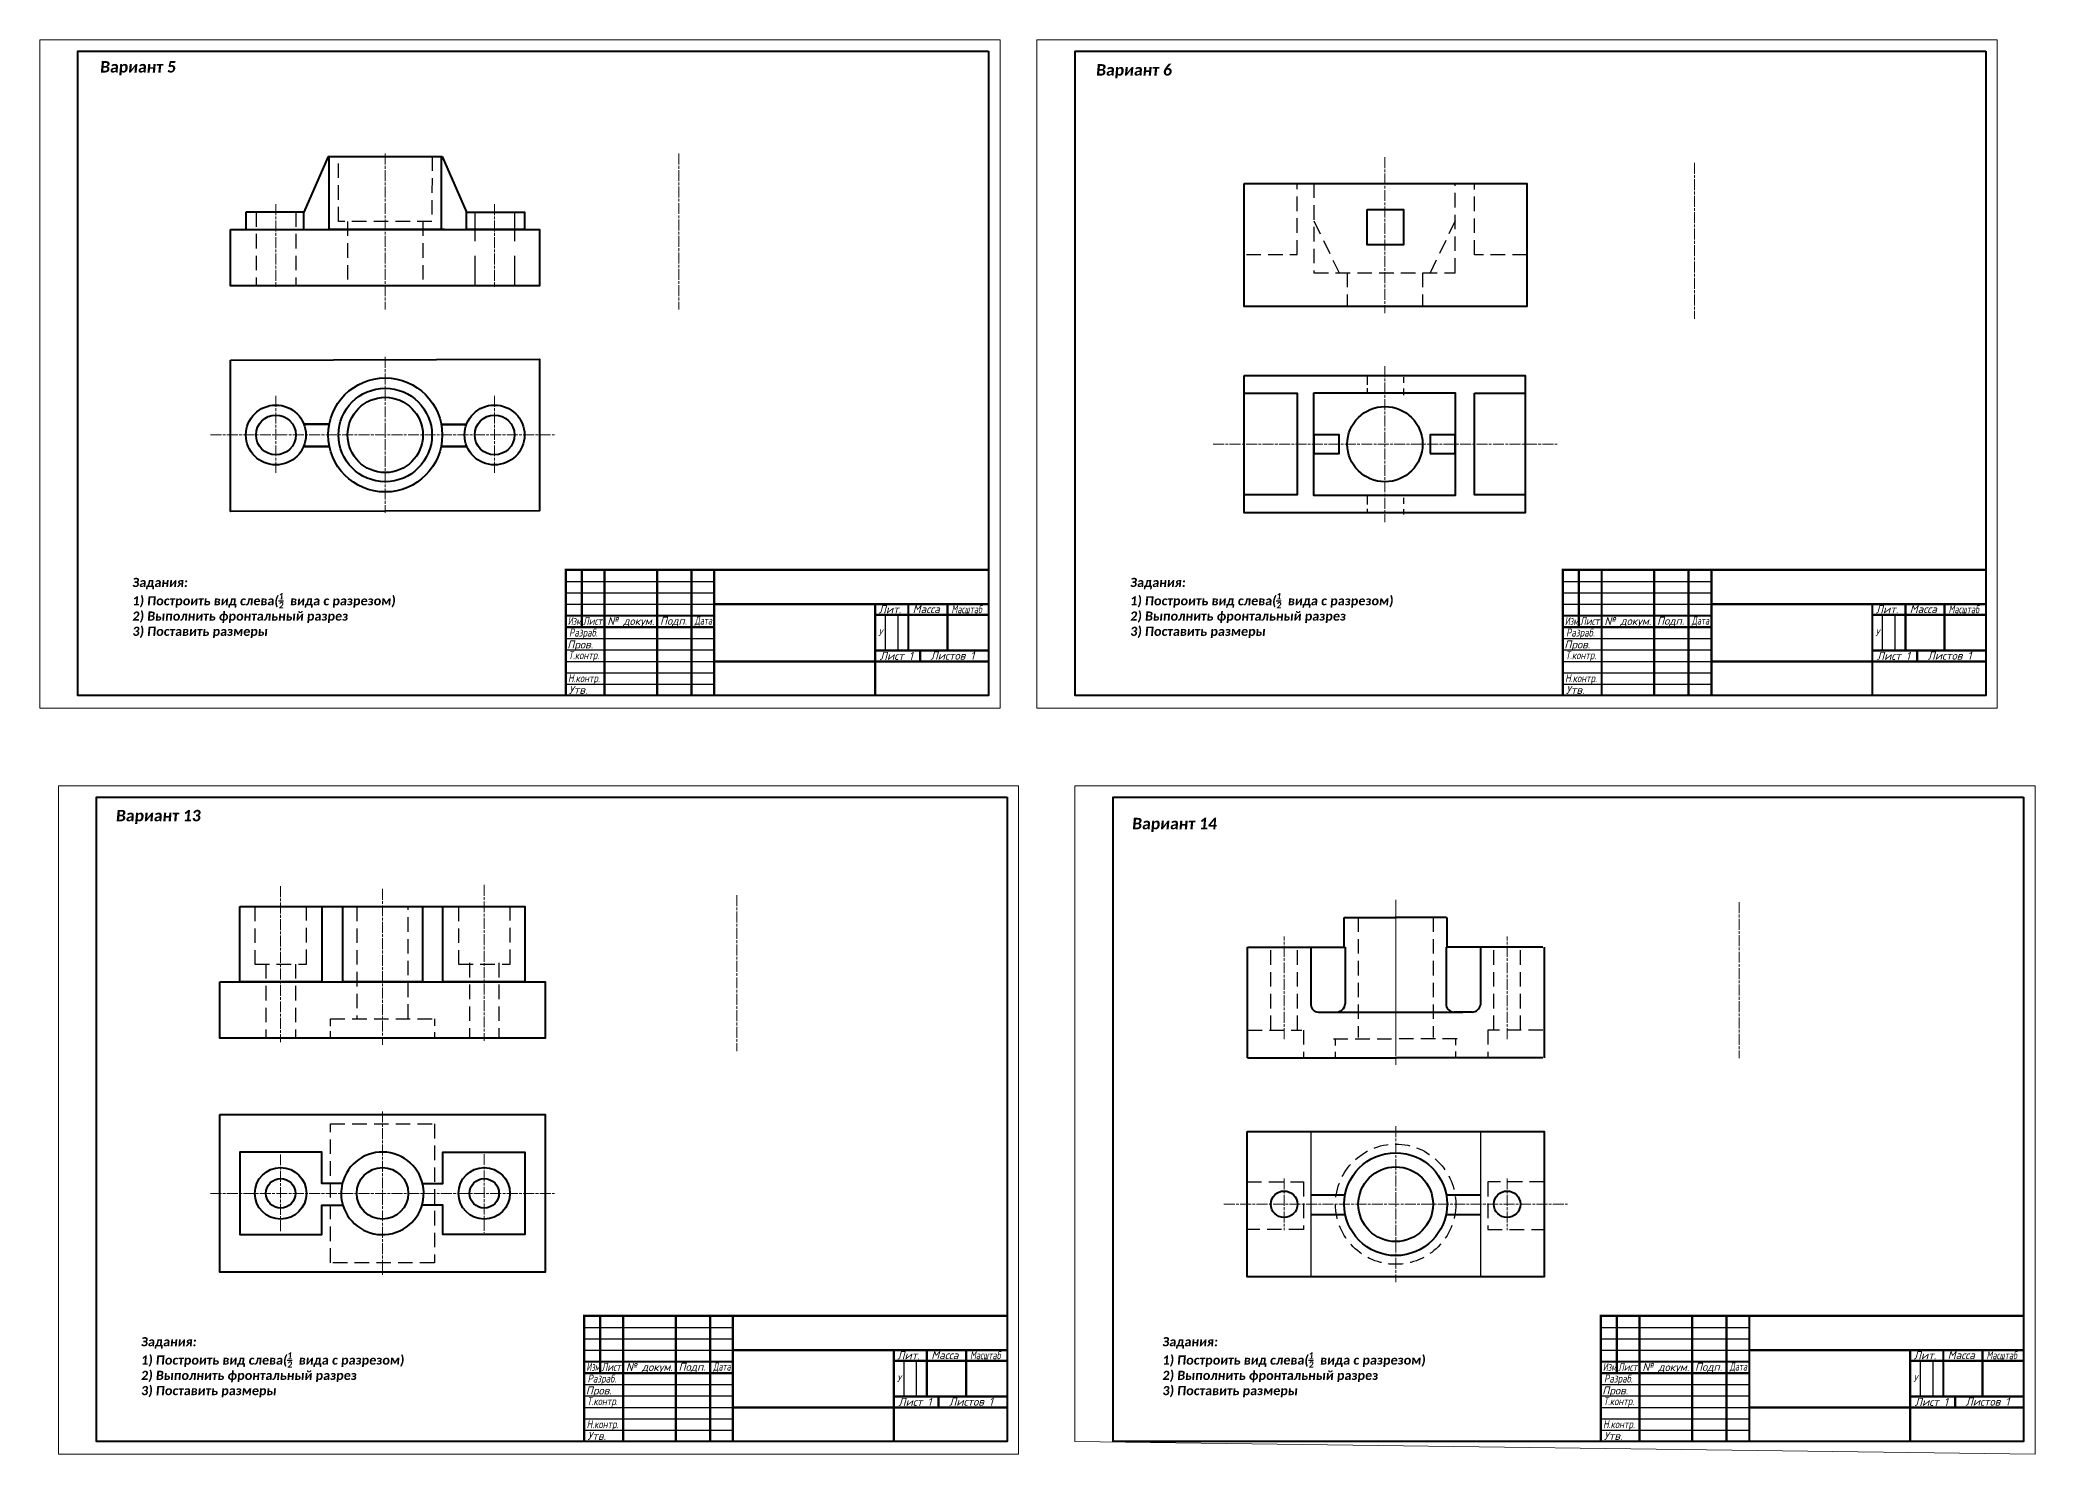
# Model space of a CAD drawing. Header units: millimetres. Extents: x 323 to 3799, y 181 to 802.
# Drawn here: x 2056 to 2928, y 183 to 802 of the extents above; entities that cross this region are included whole.
import ezdxf

# ---------------------------------------------------------------- set-up
doc = ezdxf.new("R2010")
doc.units = ezdxf.units.MM
doc.linetypes.add('ACAD_ISO08W100', pattern=[36, 24, -3, 6, -3])
doc.linetypes.add('невидимая', pattern=[9.525, 6.35, -3.175])
doc.styles.get("Standard").update_dxf_attribs({"font": 'calibri.ttf'})
doc.styles.add('стиль1', font='calibrib.ttf', dxfattribs={"oblique": 5})

msp = doc.modelspace()

# ---------------------------------------------------------------- linework, layer by layer
at = {"lineweight": 40}
for p, q in [((2181.61, 751.25), (2231.51, 751.25)), ((2182.05, 719.26), (2182.05, 751.25)), ((2231.07, 751.25), (2231.07, 719.26)), ((2170.99, 726.85), (2145.63, 726.85)), ((2145.63, 726.85), (2145.63, 719.26)), ((2170.99, 719.26), (2170.99, 726.85)), ((2145.86, 719.26), (2171.85, 719.26)), ((2232.42, 719.26), (2182.05, 719.26)), ((2626.02, 405.2), (2626.02, 418.3)), ((2626.02, 418.3), (2648.38, 418.3)), ((2670.74, 418.3), (2648.38, 418.3)), ((2671.05, 405.2), (2671.05, 418.3)), ((2583.55, 405.2), (2583.55, 356.78)), ((2583.76, 405.2), (2611.55, 405.2)), ((2611.43, 405.2), (2611.43, 380.05)), ((2712.99, 405.2), (2685.2, 405.2)), ((2685.67, 405.2), (2685.67, 380.05)), ((2713.48, 405.2), (2713.48, 356.78)), ((2614.75, 376.85), (2622.82, 376.85)), ((2682, 376.85), (2673.94, 376.85)), ((2583.76, 356.78), (2648.38, 356.78)), ((2712.99, 356.78), (2648.38, 356.78)), ((2611.43, 296.93), (2626.44, 296.93)), ((2670.67, 296.93), (2685.67, 296.93)), ((2611.43, 288.29), (2626.51, 288.29)), ((2670.6, 288.29), (2685.67, 288.29))]:
    msp.add_line(p, q, dxfattribs=at)
at = {"linetype": 'ACAD_ISO08W100', "lineweight": 15, "ltscale": 0.2}
for p, q in [((2206.56, 752.48), (2206.56, 684.25)), ((2335.04, 752.48), (2335.04, 684.25)), ((2643.86, 750.97), (2643.86, 682.74)), ((2779.21, 748.48), (2779.21, 680.25)), ((2158.74, 730.39), (2158.74, 694.18)), ((2254.38, 730.39), (2254.38, 694.18)), ((2206.56, 663.51), (2206.56, 595.27)), ((2643.86, 659.5), (2643.86, 591.27)), ((2158.74, 646.45), (2158.74, 612.33)), ((2254.38, 646.45), (2254.38, 612.33)), ((2130.12, 629.39), (2280.55, 629.39)), ((2568.73, 625.38), (2719.16, 625.38)), ((2160.81, 431.96), (2160.81, 363.73)), ((2205.34, 430.76), (2205.34, 362.53)), ((2249.89, 432.51), (2249.89, 364.28)), ((2360.29, 428.06), (2360.29, 359.83)), ((2648.55, 425.97), (2648.55, 357.74)), ((2648.55, 422.03), (2648.55, 353.8)), ((2798.82, 424.89), (2798.82, 356.66)), ((2599.75, 365.03), (2599.75, 409.87)), ((2697.29, 365.03), (2697.29, 409.87)), ((2205.34, 333.31), (2205.34, 261.24)), ((2648.55, 326.91), (2648.55, 258.68)), ((2160.81, 314.61), (2160.81, 280.49)), ((2249.87, 314.76), (2249.87, 280.34)), ((2130.13, 297.55), (2280.55, 297.55)), ((2599.75, 304.05), (2599.75, 281.46)), ((2697.29, 304.05), (2697.29, 281.46)), ((2573.34, 292.8), (2723.77, 292.8))]:
    msp.add_line(p, q, dxfattribs=at)
at = {"linetype": 'невидимая', "lineweight": 25}
for p, q in [((2636.12, 655.42), (2636.12, 651.34)), ((2652.02, 654.66), (2652.02, 652.14)), ((2636.12, 649.88), (2636.12, 647.83)), ((2652.02, 649.75), (2652.02, 646.81)), ((2636.12, 602.94), (2636.12, 598.95)), ((2636.12, 597.07), (2636.12, 595.34)), ((2652.02, 601.91), (2652.02, 599.25)), ((2652.02, 596.92), (2652.02, 594.58)), ((2632.21, 418.3), (2632.21, 365.79)), ((2664.89, 418.3), (2664.89, 365.79)), ((2593.96, 368.96), (2593.96, 405.2)), ((2605.55, 368.96), (2605.55, 405.2)), ((2691.49, 368.96), (2691.49, 405.2)), ((2703.08, 368.96), (2703.08, 405.2)), ((2583.76, 368.96), (2607.48, 368.96)), ((2608.19, 368.96), (2608.19, 356.78)), ((2712.99, 368.96), (2688.85, 368.96)), ((2688.85, 368.96), (2688.85, 356.78)), ((2621.33, 365.09), (2648.38, 365.09)), ((2622.25, 362.18), (2622.25, 365.09)), ((2622.25, 356.78), (2622.25, 359.48)), ((2675.43, 365.09), (2648.38, 365.09)), ((2674.86, 362.34), (2674.86, 365.09)), ((2674.86, 356.78), (2674.86, 359.64)), ((2583.55, 302.56), (2608.19, 302.56)), ((2608.19, 302.56), (2608.19, 281.7)), ((2713.48, 302.56), (2688.85, 302.56)), ((2688.85, 302.56), (2688.85, 281.7)), ((2608.19, 281.7), (2583.55, 281.7)), ((2688.85, 281.7), (2713.48, 281.7))]:
    msp.add_line(p, q, dxfattribs=at)
for p, q in [((2350.5, 560.32), (2350.5, 570.32)), ((2786.65, 560.32), (2786.65, 570.32)), ((2285.5, 565.32), (2350.5, 565.32)), ((2285.5, 560.32), (2350.5, 560.32)), ((2721.65, 565.32), (2786.65, 565.32)), ((2721.65, 560.32), (2786.65, 560.32)), ((2285.5, 555.32), (2350.5, 555.32)), ((2435.37, 555.32), (2420.9, 555.32)), ((2425.26, 550.64), (2425.26, 535.12)), ((2430.72, 550.64), (2430.72, 535.12)), ((2721.65, 555.32), (2786.65, 555.32)), ((2871.52, 555.32), (2857.05, 555.32)), ((2861.4, 550.64), (2861.4, 535.12)), ((2866.87, 550.64), (2866.87, 535.12)), ((2285.5, 540.32), (2350.5, 540.32)), ((2285.5, 535.32), (2350.5, 535.32)), ((2721.65, 540.32), (2786.65, 540.32)), ((2721.65, 535.32), (2786.65, 535.32)), ((2285.5, 530.32), (2350.5, 530.32)), ((2285.5, 525.32), (2350.5, 525.32)), ((2721.65, 530.32), (2786.65, 530.32)), ((2721.65, 525.32), (2786.65, 525.32)), ((2285.5, 520.32), (2285.5, 520.32)), ((2285.5, 520.32), (2285.5, 515.32)), ((2285.5, 520.32), (2350.5, 520.32)), ((2721.65, 520.32), (2721.65, 520.32)), ((2721.65, 520.32), (2721.65, 515.32)), ((2721.65, 520.32), (2786.65, 520.32)), ((2293.63, 238.9), (2358.63, 238.9)), ((2358.63, 233.9), (2358.63, 243.9)), ((2738.24, 238.9), (2803.24, 238.9)), ((2803.24, 233.9), (2803.24, 243.9)), ((2293.63, 233.9), (2358.63, 233.9)), ((2293.63, 228.9), (2358.63, 228.9)), ((2443.5, 228.9), (2429.03, 228.9)), ((2738.24, 233.9), (2803.24, 233.9)), ((2738.24, 228.9), (2803.24, 228.9)), ((2888.11, 228.9), (2873.64, 228.9)), ((2433.38, 224.22), (2433.38, 208.7)), ((2438.85, 224.22), (2438.85, 208.7)), ((2878, 224.22), (2878, 208.7)), ((2883.47, 224.22), (2883.47, 208.7)), ((2293.63, 213.9), (2358.63, 213.9)), ((2738.24, 213.9), (2803.24, 213.9)), ((2293.63, 208.9), (2358.63, 208.9)), ((2293.63, 203.9), (2358.63, 203.9)), ((2738.24, 208.9), (2803.24, 208.9)), ((2738.24, 203.9), (2803.24, 203.9)), ((2293.63, 198.9), (2358.63, 198.9)), ((2293.63, 193.9), (2293.63, 193.9)), ((2293.63, 193.9), (2293.63, 188.9)), ((2293.63, 193.9), (2358.63, 193.9)), ((2738.24, 198.9), (2803.24, 198.9)), ((2738.24, 193.9), (2738.24, 193.9)), ((2738.24, 193.9), (2738.24, 188.9)), ((2738.24, 193.9), (2803.24, 193.9))]:
    msp.add_line(p, q)
at = {"color": 7, "lineweight": 40}
for p, q in [((2178.73, 423.02), (2231.79, 423.02)), ((2611.55, 405.2), (2626.51, 405.2)), ((2626.51, 405.2), (2626.51, 380.44)), ((2685.2, 405.2), (2670.67, 405.2)), ((2670.67, 405.2), (2670.67, 380.44))]:
    msp.add_line(p, q, dxfattribs=at)
at = {"lineweight": 30}
for p, q in [((2611.43, 324.65), (2611.43, 260.99)), ((2685.67, 324.65), (2685.67, 260.99))]:
    msp.add_line(p, q, dxfattribs=at)
at = {"lineweight": 0}
for points in [[(2055.5, 802.26), (2475.5, 802.26), (2475.5, 509.87), (2055.5, 509.87)], [(2491.65, 802.26), (2911.65, 802.26), (2911.65, 509.87), (2491.65, 509.87)], [(2063.63, 475.84), (2483.63, 475.84), (2483.63, 183.45), (2063.63, 183.45)], [(2508.24, 475.84), (2928.24, 475.84), (2928.24, 183.45), (2508.24, 188.9)]]:
    msp.add_lwpolyline(points, close=True, dxfattribs=at)
at = {"lineweight": 40}
for points in [[(2470.5, 797.26), (2470.5, 515.32), (2072.16, 515.32), (2072.16, 797.26)], [(2906.65, 797.26), (2906.65, 515.32), (2508.3, 515.32), (2508.3, 797.26)], [(2582.26, 739.44), (2705.96, 739.44), (2705.96, 685.55), (2582.26, 685.55)], [(2267.49, 719.26), (2242.12, 719.26), (2242.12, 726.85), (2267.49, 726.85)], [(2636.12, 728.06), (2652.02, 728.06), (2652.02, 712.6), (2636.12, 712.6)], [(2138.88, 719.26), (2274.1, 719.26), (2274.1, 694.58), (2138.88, 694.58)], [(2138.88, 662.17), (2274.1, 662.54), (2274.1, 596.24), (2138.88, 595.88)], [(2582.26, 655.42), (2705.22, 655.42), (2705.22, 595.34), (2582.26, 595.34)], [(2582.26, 647.64), (2605.47, 647.64), (2605.47, 603.13), (2582.26, 603.13)], [(2612.77, 647.83), (2674.59, 647.83), (2674.59, 602.94), (2612.77, 602.94)], [(2682.97, 647.64), (2705.22, 647.64), (2705.22, 603.13), (2682.97, 603.13)], [(2170.99, 634.05), (2182.05, 634.06)], [(2231.07, 634.03), (2242.12, 634.03), (2242.12, 634.03), (2231.07, 634.03)], [(2612.77, 621.33), (2623.81, 621.33), (2623.81, 629.44), (2612.77, 629.44)], [(2663.64, 621.33), (2674.59, 621.33), (2674.59, 629.44), (2663.64, 629.44)], [(2170.8, 624.27), (2182.14, 624.27)], [(2230.97, 624.27), (2242.31, 624.27), (2242.31, 624.27), (2230.97, 624.27)], [(2478.63, 470.84), (2478.63, 188.9), (2080.28, 188.9), (2080.28, 470.84)], [(2923.24, 470.84), (2923.24, 188.9), (2524.9, 188.9), (2524.9, 470.84)], [(2142.99, 423.02), (2178.89, 423.02), (2178.89, 390.11), (2142.99, 390.11)], [(2188.02, 423.02), (2222.9, 423.02), (2222.9, 390.11), (2188.02, 390.11)], [(2231.79, 423.02), (2267.69, 423.02), (2267.69, 390.11), (2231.79, 390.11)], [(2134.17, 390.11), (2276.51, 390.11), (2276.51, 365.43), (2134.17, 365.43)], [(2134.17, 332.09), (2276.51, 332.09), (2276.51, 263.02), (2134.17, 263.02)], [(2583.55, 324.65), (2713.48, 324.65), (2713.48, 260.99), (2583.55, 260.99)]]:
    msp.add_lwpolyline(points, close=True, dxfattribs=at)
for points in [[(2181.61, 751.25), (2170.99, 726.85)], [(2231.51, 751.25), (2242.12, 726.85)], [(2187.78, 301.81), (2178.89, 301.81), (2178.89, 315.58), (2142.99, 315.58), (2142.99, 279.53), (2178.89, 279.53), (2178.89, 292.42), (2188.02, 292.42)], [(2222.9, 301.81), (2231.79, 301.81), (2231.79, 315.58), (2267.69, 315.58), (2267.69, 279.53), (2231.79, 279.53), (2231.79, 292.42), (2222.66, 292.42)]]:
    msp.add_lwpolyline(points, dxfattribs=at)
at = {"linetype": 'невидимая', "lineweight": 25}
for points in [[(2227.07, 751.25), (2226.94, 722.8), (2186.11, 722.8), (2186.11, 751.25)], [(2583.26, 708.31), (2605.47, 708.31), (2605.47, 739.44)], [(2612.77, 739.44), (2612.77, 700.37), (2674.59, 700.37), (2674.59, 739.44)], [(2705.96, 708.27), (2682.97, 708.27), (2682.97, 739.44)], [(2150.07, 726.85), (2150.07, 694.58)], [(2167.43, 726.85), (2167.43, 694.58)], [(2190.09, 722.8), (2190.09, 694.58)], [(2223.03, 722.8), (2223.03, 694.58)], [(2612.77, 723.07), (2623.81, 700.37)], [(2674.59, 723.07), (2663.64, 700.37)], [(2627.39, 700.37), (2627.39, 685.55)], [(2660.33, 700.37), (2660.33, 685.55)], [(2149.54, 423.02), (2149.54, 397.84), (2172.07, 397.84), (2172.07, 423.02)], [(2194.08, 423.02), (2194.08, 373.91)], [(2216.6, 373.91), (2216.6, 423.02)], [(2238.61, 423.02), (2238.61, 397.84), (2261.17, 397.84), (2261.17, 423.02)], [(2154.36, 397.84), (2154.36, 365.43)], [(2167.25, 397.84), (2167.25, 365.43)], [(2243.43, 398.4), (2243.43, 365.43)], [(2256.32, 398.4), (2256.32, 365.43)], [(2182.6, 370.75), (2182.6, 373.91), (2228.08, 373.91), (2228.08, 370.91)], [(2182.6, 365.43), (2182.6, 368.44)], [(2228.08, 368.13), (2228.08, 365.43)]]:
    msp.add_lwpolyline(points, dxfattribs=at)
at = {"linetype": 'невидимая', "lineweight": 25, "ltscale": 2}
for points in [[(2245.68, 726.85), (2245.68, 694.58)], [(2263.05, 726.85), (2263.05, 694.58)]]:
    msp.add_lwpolyline(points, dxfattribs=at)
at = {"lineweight": 40, "const_width": 1}
for points in [[(2470.5, 570.32), (2285.5, 570.32), (2285.5, 515.32)], [(2292.5, 570.32), (2292.5, 545.32)], [(2302.5, 570.32), (2302.5, 515.32)], [(2325.5, 570.32), (2325.5, 515.32)], [(2340.5, 570.32), (2340.5, 515.32)], [(2350.5, 570.32), (2350.5, 515.32)], [(2906.65, 570.32), (2721.65, 570.32), (2721.65, 515.32)], [(2728.65, 570.32), (2728.65, 545.32)], [(2738.65, 570.32), (2738.65, 515.32)], [(2761.65, 570.32), (2761.65, 515.32)], [(2776.65, 570.32), (2776.65, 515.32)], [(2786.65, 570.32), (2786.65, 515.32)], [(2285.5, 550.32), (2350.5, 550.32)], [(2350.5, 555.32), (2470.5, 555.32)], [(2420.9, 555.32), (2420.9, 515.32)], [(2420.9, 550.64), (2470.5, 550.64)], [(2435.37, 535.12), (2435.37, 555.32)], [(2452.5, 555.32), (2452.48, 535.12)], [(2721.65, 550.32), (2786.65, 550.32)], [(2786.65, 555.32), (2906.65, 555.32)], [(2857.05, 555.32), (2857.05, 515.32)], [(2857.05, 550.64), (2906.65, 550.64)], [(2871.52, 535.12), (2871.52, 555.32)], [(2888.65, 555.32), (2888.63, 535.12)], [(2285.5, 545.32), (2350.5, 545.32)], [(2721.65, 545.32), (2786.65, 545.32)], [(2435.37, 535.12), (2420.9, 535.12)], [(2435.37, 535.12), (2470.5, 535.12)], [(2440.5, 535.12), (2440.5, 530.32)], [(2871.52, 535.12), (2857.05, 535.12)], [(2871.52, 535.12), (2906.65, 535.12)], [(2876.65, 535.12), (2876.65, 530.32)], [(2350.5, 530.32), (2470.5, 530.32)], [(2786.65, 530.32), (2906.65, 530.32)], [(2478.63, 243.9), (2293.63, 243.9), (2293.63, 188.9)], [(2300.63, 243.9), (2300.63, 218.9)], [(2310.63, 243.9), (2310.63, 188.9)], [(2333.63, 243.9), (2333.63, 188.9)], [(2348.63, 243.9), (2348.63, 188.9)], [(2358.63, 243.9), (2358.63, 188.9)], [(2923.24, 243.9), (2738.24, 243.9), (2738.24, 188.9)], [(2745.24, 243.9), (2745.24, 218.9)], [(2755.24, 243.9), (2755.24, 188.9)], [(2778.24, 243.9), (2778.24, 188.9)], [(2793.24, 243.9), (2793.24, 188.9)], [(2803.24, 243.9), (2803.24, 188.9)], [(2358.63, 228.9), (2478.63, 228.9)], [(2429.03, 228.9), (2429.03, 188.9)], [(2443.5, 208.7), (2443.5, 228.9)], [(2460.63, 228.9), (2460.61, 208.7)], [(2803.24, 228.9), (2923.24, 228.9)], [(2873.64, 228.9), (2873.64, 188.9)], [(2888.11, 208.7), (2888.11, 228.9)], [(2905.24, 228.9), (2905.22, 208.7)], [(2293.63, 223.9), (2358.63, 223.9)], [(2293.63, 218.9), (2358.63, 218.9)], [(2429.03, 224.22), (2478.63, 224.22)], [(2738.24, 223.9), (2803.24, 223.9)], [(2738.24, 218.9), (2803.24, 218.9)], [(2873.64, 224.22), (2923.24, 224.22)], [(2358.63, 203.9), (2478.63, 203.9)], [(2443.5, 208.7), (2429.03, 208.7)], [(2443.5, 208.7), (2478.63, 208.7)], [(2448.63, 208.7), (2448.63, 203.9)], [(2803.24, 203.9), (2923.24, 203.9)], [(2888.11, 208.7), (2873.64, 208.7)], [(2888.11, 208.7), (2923.24, 208.7)], [(2893.24, 208.7), (2893.24, 203.9)]]:
    msp.add_lwpolyline(points, dxfattribs=at)
at = {"linetype": 'невидимая', "lineweight": 25}
msp.add_lwpolyline([(2182.6, 327.95), (2228.08, 327.95), (2228.08, 267.15), (2182.6, 267.15)], close=True, dxfattribs=at)
at = {"lineweight": 40}
for centre, radius in [((2206.56, 629.39), 24.95), ((2206.56, 629.39), 20.44), ((2206.56, 629.39), 16.47), ((2158.74, 629.39), 13.11), ((2158.74, 629.39), 8.69), ((2254.38, 629.39), 13.11), ((2254.38, 629.39), 8.69), ((2643.86, 625.38), 16.47), ((2648.55, 292.8), 22.5), ((2160.81, 297.55), 11.26), ((2205.34, 297.55), 11.26), ((2249.87, 297.55), 11.26), ((2648.55, 292.8), 16.34), ((2160.81, 297.55), 6.45), ((2249.87, 297.55), 6.45), ((2599.75, 292.76), 5.8), ((2697.29, 292.76), 5.8)]:
    msp.add_circle(centre, radius, dxfattribs=at)
at = {"linetype": 'невидимая', "lineweight": 25}
msp.add_circle((2648.55, 292.8), 26.31, dxfattribs=at)
at = {"lineweight": 40}
for centre, radius, start, end in [((2614.84, 380.26), 3.41, 183.55864, 268.52675), ((2622.47, 380.9), 4.07, 274.93481, 353.52845), ((2673.99, 380.18), 3.33, 175.5192, 269.05906), ((2681.61, 381), 4.18, 275.44545, 346.75567), ((2205.34, 297.55), 18.07, 196.51356, 166.35305), ((2205.34, 297.55), 18.07, 166.35305, 196.51356)]:
    msp.add_arc(centre, radius, start, end, dxfattribs=at)
at = {"layer": 'Defpoints', "lineweight": 40}
msp.add_line((2618.78, 376.85), (2677.97, 376.85), dxfattribs=at)

# ---------------------------------------------------------------- texts
at = {"color": 7, "lineweight": 0, "style": 'стиль1', "oblique": 5}
for s, p in [('Вариант 5', (2081.72, 787.98)), ('Вариант 6', (2517.38, 786.64)), ('Вариант 13', (2088.65, 460.35)), ('Вариант 14', (2533.15, 456.86))]:
    msp.add_text(s, height=5, dxfattribs=at).set_placement(p)
at = {"color": 5, "lineweight": 30, "char_height": 4, "width": 122.6531, "attachment_point": 1, "style": 'стиль1'}
for insert in [(2095.91, 566.87), (2532.37, 566.87), (2099.7, 234.63), (2546.46, 234.63)]:
    msp.add_mtext('\\A1;{\\C7;Задания:\\P1) Построить вид слева(\\H0.7x;\\S1/2;\\H1.4286x;  вида с разрезом)\\P2) Выполнить фронтальный разрез\\P3) Поставить размеры}', dxfattribs=dict(at, insert=insert))
at = {"char_height": 3.5}
for s, insert, width, attachment_point in [('{\\fISOCPEUR|b0|i1|c204|p34;Подп.}', (2332.66, 547.79), 15, 5), ('{\\fISOCPEUR|b0|i1|c204|p34;\\W0.6;Дата}', (2341.93, 549.91), 10, 1), ('{\\fISOCPEUR|b0|i1|c204|p34;Лит.}', (2422.4, 554.84), 14.4663, 1), ('{\\fISOCPEUR|b0|i1|c204|p34;Масса}', (2437.28, 554.97), 17.1298, 1), ('{\\fISOCPEUR|b0|i1|c204|p34;\\W0.7;Масштаб}', (2454.25, 554.88), 18, 1), ('{\\fISOCPEUR|b0|i1|c204|p34;Подп.}', (2768.8, 547.79), 15, 5), ('{\\fISOCPEUR|b0|i1|c204|p34;\\W0.6;Дата}', (2778.08, 549.91), 10, 1), ('{\\fISOCPEUR|b0|i1|c204|p34;Лит.}', (2858.55, 554.84), 14.4663, 1), ('{\\fISOCPEUR|b0|i1|c204|p34;Масса}', (2873.43, 554.97), 17.1298, 1), ('{\\fISOCPEUR|b0|i1|c204|p34;\\W0.7;Масштаб}', (2890.4, 554.88), 18, 1), ('\\W0.6;{\\fISOCPEUR|b0|i1|c204|p34;Изм.}', (2286.43, 549.73), 7, 1), ('\\W0.8;{\\fISOCPEUR|b0|i1|c204|p34;Разраб.}', (2286.93, 544.67), 17, 1), ('{\\fISOCPEUR|b0|i1|c204|p34;\\W0.8;Лист}', (2293.04, 549.73), 10, 1), ('{\\fISOCPEUR|b0|i1|c204|p34;№ докум.}', (2303.69, 549.72), 23, 1), ('\\W0.6;{\\fISOCPEUR|b0|i1|c204|p34;Изм.}', (2722.58, 549.73), 7, 1), ('\\W0.8;{\\fISOCPEUR|b0|i1|c204|p34;Разраб.}', (2723.07, 544.67), 17, 1), ('{\\fISOCPEUR|b0|i1|c204|p34;\\W0.8;Лист}', (2729.19, 549.73), 10, 1), ('{\\fISOCPEUR|b0|i1|c204|p34;№ докум.}', (2739.84, 549.72), 23, 1), ('{\\fISOCPEUR|b0|i1|c204|p34;Пров.}', (2286.17, 539.47), 17, 1), ('\\W0.8;{\\fISOCPEUR|b0|i1|c204|p34;Т.контр.}', (2293.39, 532.54), 17, 5), ('{\\fISOCPEUR|b0|i1|c204|p34;Лист 1}', (2422.87, 534.46), 19.6013, 1), ('{\\fISOCPEUR|b0|i1|c204|p34;Листов 1}', (2445.07, 534.57), 30, 1), ('{\\fISOCPEUR|b0|i1|c204|p34;Пров.}', (2722.32, 539.47), 17, 1), ('\\W0.8;{\\fISOCPEUR|b0|i1|c204|p34;Т.контр.}', (2729.53, 532.54), 17, 5), ('{\\fISOCPEUR|b0|i1|c204|p34;Лист 1}', (2859.02, 534.46), 19.6013, 1), ('{\\fISOCPEUR|b0|i1|c204|p34;Листов 1}', (2881.22, 534.57), 30, 1), ('\\W0.8;{\\fISOCPEUR|b0|i1|c204|p34;Н.контр.}', (2286.5, 524.7), 17, 1), ('\\W0.8;{\\fISOCPEUR|b0|i1|c204|p34;Н.контр.}', (2722.65, 524.7), 17, 1), ('{\\fISOCPEUR|b0|i1|c204|p34;Утв.}', (2286.89, 519.59), 17, 1), ('{\\fISOCPEUR|b0|i1|c204|p34;Утв.}', (2723.04, 519.59), 17, 1), ('{\\fISOCPEUR|b0|i1|c204|p34;Лит.}', (2430.53, 228.42), 14.4663, 1), ('{\\fISOCPEUR|b0|i1|c204|p34;Масса}', (2445.41, 228.54), 17.1298, 1), ('{\\fISOCPEUR|b0|i1|c204|p34;\\W0.7;Масштаб}', (2462.38, 228.46), 18, 1), ('{\\fISOCPEUR|b0|i1|c204|p34;Лит.}', (2875.15, 228.42), 14.4663, 1), ('{\\fISOCPEUR|b0|i1|c204|p34;Масса}', (2890.02, 228.54), 17.1298, 1), ('{\\fISOCPEUR|b0|i1|c204|p34;\\W0.7;Масштаб}', (2906.99, 228.46), 18, 1), ('\\W0.6;{\\fISOCPEUR|b0|i1|c204|p34;Изм.}', (2294.56, 223.31), 7, 1), ('\\W0.8;{\\fISOCPEUR|b0|i1|c204|p34;Разраб.}', (2295.05, 218.25), 17, 1), ('{\\fISOCPEUR|b0|i1|c204|p34;\\W0.8;Лист}', (2301.17, 223.31), 10, 1), ('{\\fISOCPEUR|b0|i1|c204|p34;№ докум.}', (2311.82, 223.3), 23, 1), ('{\\fISOCPEUR|b0|i1|c204|p34;Подп.}', (2340.78, 221.36), 15, 5), ('{\\fISOCPEUR|b0|i1|c204|p34;\\W0.6;Дата}', (2350.06, 223.49), 10, 1), ('\\W0.6;{\\fISOCPEUR|b0|i1|c204|p34;Изм.}', (2739.18, 223.31), 7, 1), ('\\W0.8;{\\fISOCPEUR|b0|i1|c204|p34;Разраб.}', (2739.67, 218.25), 17, 1), ('{\\fISOCPEUR|b0|i1|c204|p34;\\W0.8;Лист}', (2745.78, 223.31), 10, 1), ('{\\fISOCPEUR|b0|i1|c204|p34;№ докум.}', (2756.43, 223.3), 23, 1), ('{\\fISOCPEUR|b0|i1|c204|p34;Подп.}', (2785.4, 221.36), 15, 5), ('{\\fISOCPEUR|b0|i1|c204|p34;\\W0.6;Дата}', (2794.67, 223.49), 10, 1), ('{\\fISOCPEUR|b0|i1|c204|p34;Пров.}', (2294.3, 213.04), 17, 1), ('{\\fISOCPEUR|b0|i1|c204|p34;Пров.}', (2738.91, 213.04), 17, 1), ('\\W0.8;{\\fISOCPEUR|b0|i1|c204|p34;Т.контр.}', (2301.51, 206.12), 17, 5), ('{\\fISOCPEUR|b0|i1|c204|p34;Лист 1}', (2431, 208.04), 19.6013, 1), ('{\\fISOCPEUR|b0|i1|c204|p34;Листов 1}', (2453.2, 208.15), 30, 1), ('\\W0.8;{\\fISOCPEUR|b0|i1|c204|p34;Т.контр.}', (2746.13, 206.12), 17, 5), ('{\\fISOCPEUR|b0|i1|c204|p34;Лист 1}', (2875.61, 208.04), 19.6013, 1), ('{\\fISOCPEUR|b0|i1|c204|p34;Листов 1}', (2897.81, 208.15), 30, 1), ('\\W0.8;{\\fISOCPEUR|b0|i1|c204|p34;Н.контр.}', (2294.63, 198.28), 17, 1), ('{\\fISOCPEUR|b0|i1|c204|p34;Утв.}', (2295.01, 193.17), 17, 1), ('\\W0.8;{\\fISOCPEUR|b0|i1|c204|p34;Н.контр.}', (2739.24, 198.28), 17, 1), ('{\\fISOCPEUR|b0|i1|c204|p34;Утв.}', (2739.63, 193.17), 17, 1)]:
    msp.add_mtext(s, dxfattribs=dict(at, insert=insert, width=width, attachment_point=attachment_point))
at = {"color": 3, "char_height": 3, "width": 4.3536, "attachment_point": 5}
for insert in [(2423.08, 542.88), (2859.23, 542.88), (2431.21, 216.46), (2875.82, 216.46)]:
    msp.add_mtext('{\\fISOCPEUR|b0|i1|c204|p34;\\C256;У}', dxfattribs=dict(at, insert=insert))

doc.saveas('drawing.dxf')
